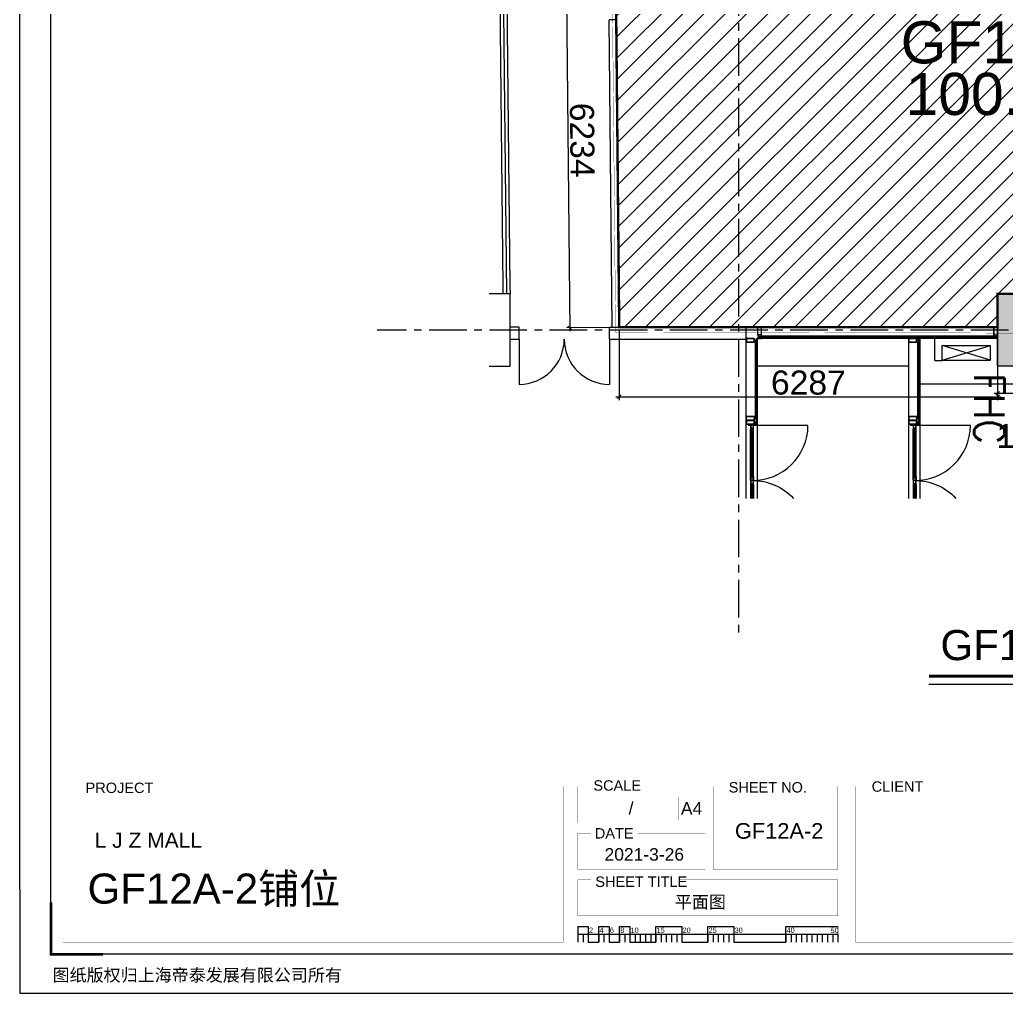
# Model space of a CAD drawing. Header units: inches. Extents: x -17552 to 18736, y -11730 to 13931.
# Drawn here: x -17552 to -1143, y -11730 to 4449 of the extents above; entities that cross this region are included whole.
import ezdxf
from ezdxf.enums import TextEntityAlignment as Align

# ---------------------------------------------------------------- set-up
doc = ezdxf.new("R2010")
doc.units = ezdxf.units.IN
doc.header["$MEASUREMENT"] = 0
doc.linetypes.add('CENTER', pattern=[2, 1.25, -0.25, 0.25, -0.25])
doc.linetypes.add('CONTINOUS', pattern=[0])
for name, color, linetype in [('HS-CURVE-PAVE-JNT', 1, 'Continuous'), ('L01-TXT-200', 7, 'Continuous'), ('L01-WAL', 2, 'Continuous'), ('NEW AREA', 5, 'Continuous'), ('WALL', 255, 'Continuous'), ('商铺编号', 1, 'Continuous'), ('租户面积', 1, 'Continuous'), ('轴线', 10, 'CENTER')]:
    doc.layers.add(name, color=color, linetype=linetype)
doc.layers.add('P-新规划租赁线', color=7, linetype='Continuous', true_color=0xd45be6)
doc.layers.add('Z-1', color=7, linetype='Continuous', lineweight=60)
doc.layers.add('租户合同线', color=5, linetype='Continuous', lineweight=50)
doc.styles.add('SIMPLEX', font='SIMPLEX.shx', dxfattribs={"width": 0.9})
doc.styles.get("Standard").update_dxf_attribs({"font": 'arial.ttf'})
doc.dimstyles.new('400', dxfattribs={"dimtxt": 400, "dimasz": 60, "dimexe": 55, "dimexo": 55, "dimgap": 30, "dimtad": 1, "dimdec": 0, "dimzin": 0, "dimdsep": 46, "dimtxsty": 'Standard', "dimblk": 'OBLIQUE', "dimcen": 0.09, "dimdle": 55, "dimclrd": 4, "dimclre": 8, "dimclrt": 3, "dimadec": 0, "dimazin": 0, "dimtfac": 1, "dimtdec": 0, "dimtofl": 0, "dimtmove": 2, "dimatfit": 3, "dimfxl": 1, "dimtolj": 1, "dimtzin": 0, "dimarcsym": 0})

# ---------------------------------------------------------------- blocks, each defined once
blk = doc.blocks.new('_Oblique')
at = {"color": 0, "linetype": 'ByBlock', "lineweight": -2}
blk.add_line((-0.5, -0.5), (0.5, 0.5), dxfattribs=at)
blk = doc.blocks.new('*D155')
at = {"layer": 'DEFPOINTS', "color": 0, "linetype": 'Continuous', "transparency": 16777216}
for p in [(-7591, -660), (-1304, -658), (-1304, -1817)]:
    blk.add_point(p, dxfattribs=at)
at = {"layer": 'L01-WAL', "color": 8, "linetype": 'Continuous', "lineweight": -2, "transparency": 16777216}
for p, q in [((-7591, -715), (-7591, -1872)), ((-1304, -713), (-1304, -1872))]:
    blk.add_line(p, q, dxfattribs=at)
at = {"layer": 'L01-WAL', "color": 4, "linetype": 'Continuous', "lineweight": -2, "transparency": 16777216}
blk.add_line((-7646, -1817), (-1249, -1817), dxfattribs=at)
at = {"layer": 'L01-WAL', "color": 4, "linetype": 'Continuous', "lineweight": -2, "transparency": 16777216, "xscale": 60, "yscale": 60, "zscale": 60, "rotation": 180}
blk.add_blockref('_Oblique', (-7591, -1817), dxfattribs=at)
at = {"layer": 'L01-WAL', "color": 4, "linetype": 'Continuous', "lineweight": -2, "transparency": 16777216, "xscale": 60, "yscale": 60, "zscale": 60}
blk.add_blockref('_Oblique', (-1304, -1817), dxfattribs=at)
at = {"layer": 'L01-WAL', "color": 3, "linetype": 'Continuous', "transparency": 16777216, "insert": (-4448, -1583), "char_height": 400, "attachment_point": 5}
blk.add_mtext('\\A1;6287', dxfattribs=at)
blk = doc.blocks.new('*D156')
at = {"layer": 'DEFPOINTS', "color": 0, "linetype": 'Continuous', "transparency": 16777216}
for p in [(-1304, -108), (-104, -108), (-104, -1759)]:
    blk.add_point(p, dxfattribs=at)
at = {"layer": 'L01-WAL', "color": 8, "linetype": 'Continuous', "lineweight": -2, "transparency": 16777216}
for p, q in [((-1304, -163), (-1304, -1814)), ((-104, -163), (-104, -1814))]:
    blk.add_line(p, q, dxfattribs=at)
at = {"layer": 'L01-WAL', "color": 4, "linetype": 'Continuous', "lineweight": -2, "transparency": 16777216}
blk.add_line((-1359, -1759), (-49, -1759), dxfattribs=at)
at = {"layer": 'L01-WAL', "color": 4, "linetype": 'Continuous', "lineweight": -2, "transparency": 16777216, "xscale": 60, "yscale": 60, "zscale": 60, "rotation": 180}
blk.add_blockref('_Oblique', (-1304, -1759), dxfattribs=at)
at = {"layer": 'L01-WAL', "color": 4, "linetype": 'Continuous', "lineweight": -2, "transparency": 16777216, "xscale": 60, "yscale": 60, "zscale": 60}
blk.add_blockref('_Oblique', (-104, -1759), dxfattribs=at)
at = {"layer": 'L01-WAL', "color": 3, "linetype": 'Continuous', "transparency": 16777216, "insert": (-704, -2472), "char_height": 400, "attachment_point": 5}
blk.add_mtext('\\A1;1200', dxfattribs=at)
blk = doc.blocks.new('*D159')
at = {"layer": 'DEFPOINTS', "color": 0, "linetype": 'Continuous', "transparency": 16777216}
for p in [(-7652, 5571), (-8412, -671), (-7591, -663)]:
    blk.add_point(p, dxfattribs=at)
at = {"layer": 'L01-WAL', "color": 4, "linetype": 'Continuous', "lineweight": -2, "transparency": 16777216}
blk.add_line((-8474, 5618), (-8412, -726), dxfattribs=at)
at = {"layer": 'L01-WAL', "color": 8, "linetype": 'Continuous', "lineweight": -2, "transparency": 16777216}
for p, q in [((-7707, 5570), (-8528, 5562)), ((-7646, -663), (-8467, -671))]:
    blk.add_line(p, q, dxfattribs=at)
at = {"layer": 'L01-WAL', "color": 4, "linetype": 'Continuous', "lineweight": -2, "transparency": 16777216, "xscale": 60, "yscale": 60, "zscale": 60}
for p, rotation in [((-8473, 5563), 90.55861703159616), ((-8412, -671), 270.5586170315962)]:
    blk.add_blockref('_Oblique', p, dxfattribs=dict(at, rotation=rotation))
at = {"layer": 'L01-WAL', "color": 3, "linetype": 'Continuous', "transparency": 16777216, "insert": (-8208, 2448), "char_height": 400, "attachment_point": 5, "rotation": 270.5586}
blk.add_mtext('\\A1;6234', dxfattribs=at)

msp = doc.modelspace()

# ---------------------------------------------------------------- hatches: boundary and pattern name
at = {"layer": 'L01-WAL'}
h = msp.add_hatch(dxfattribs=at)
h.set_pattern_fill('ANSI31', color=3, scale=2000)
h.set_pattern_definition([(45, (47551.12, 1363.42), (-176.7767, 176.7767), [])])
edge = h.paths.add_edge_path()
edge.add_line((-1304.4, -658), (-1304.4, -108))
edge.add_line((-1304.4, -108), (-104.3, -108))
edge.add_line((-104.3, -108), (-104.4, -592.2))
edge.add_line((-104.4, -592.2), (4443.2, -592.2))
edge.add_line((4443.2, -592.2), (4443.2, 2789.1))
edge.add_line((4443.2, 2789.1), (7361.2, 3759.6))
edge.add_arc((11942.5, 9271), 7166.9, 210.27861, 230.26479, ccw=False)
edge.add_arc((10173.5, 8277.6), 5138.4, 186.5441, 210.65961, ccw=False)
edge.add_line((5068.5, 7692), (-3564.5, 7692))
edge.add_line((-3564.5, 7692), (-5684.5, 5572))
edge.add_line((-5684.5, 5572), (-7651.8, 5571.4))
edge.add_line((-7651.8, 5571.4), (-7591, -660))
edge.add_line((-7591, -660), (-5481.2, -660))
edge.add_line((-5481.2, -660), (-5481.2, -658))
edge.add_line((-5481.2, -658), (-1304.4, -658))
h.paths.add_polyline_path([(-3094.4, 3530.9), (1126.6, 3530.9), (1126.6, 4616.7), (-3094.4, 4616.7)], flags=24)
h.paths.add_polyline_path([(-3012.5, 2676.1), (1313.8, 2676.1), (1313.8, 3748.3), (-3012.5, 3748.3)], flags=24)
at = {"layer": 'WALL'}
h = msp.add_hatch(color=256, dxfattribs=at)
h.dxf.hatch_style = 1
h.paths.add_polyline_path([(-1304.4, -108), (-104.4, -108), (-104.4, -1308), (-1304.4, -1308)])

# ---------------------------------------------------------------- linework, layer by layer
at = {"color": 8}
msp.add_line((-8277.2, -10748.5), (-3957.2, -10748.5), dxfattribs=at)
for points in [[(-17552.2, -10001.8), (-17552.2, 13931), (17007.8, 13931)], [(-2444, -6590.3), (3748, -6590.3)], [(-17552.2, -10001.8), (-17552.2, -11729.8), (17007.8, -11729.8)], [(-8277.2, -10618.9), (-8277.2, -10878.1)], [(-8104.4, -10748.5), (-8104.4, -10878.1)], [(-6549.2, -10748.5), (-6549.2, -10878.1)], [(-6117.2, -10748.5), (-6117.2, -10878.1)], [(-3957.2, -10748.5), (-3957.2, -10878.1)]]:
    msp.add_lwpolyline(points)
msp.add_lwpolyline([(-17033.8, 13283), (18217.4, 13283), (18217.4, -11081.8), (-17033.8, -11081.8)], close=True)
for points, const_width in [([(-2444, -6458.9), (3748, -6458.9)], 50), ([(-15315, -8290.3), (-8523.6, -8290.3), (-8523.6, -10881.8), (-16833.8, -10881.8), (-16833.8, -8290.3), (-16544.1, -8290.3)], 4.32), ([(-7150.6, -8290.3), (-6160.4, -8290.3), (-6160.4, -8895.1), (-8277.2, -8895.1), (-8277.2, -8290.3), (-8061.2, -8290.3)], 4.32), ([(-4463.2, -8290.3), (-3957.2, -8290.3), (-3957.2, -9672.7), (-6030.8, -9672.7), (-6030.8, -8290.3), (-5858, -8290.3)], 4.32), ([(-2445.4, -8290.3), (10372.1, -8290.3), (10372.1, -10881.8), (-3665, -10881.8), (-3665, -8290.3), (-3431.9, -8290.3)], 4.32), ([(-6604.8, -8463.6), (-6604.8, -8848.8)], 4.32), ([(-7285.4, -9067.9), (-6160.4, -9067.9), (-6160.4, -9672.7), (-8277.2, -9672.7), (-8277.2, -9067.9), (-8061.2, -9067.9)], 4.32), ([(-6596.3, -9845.5), (-3957.2, -9845.5), (-3957.2, -10441.5), (-8277.2, -10441.5), (-8277.2, -9845.5), (-8061.2, -9845.5)], 4.32), ([(-17033.8, -10217.8), (-17033.8, -11081.8), (-16169.8, -11081.8)], 43.2), ([(-8104.4, -10618.9), (-8104.4, -10748.5)], 8.64), ([(-7931.6, -10618.9), (-7931.6, -10748.5)], 8.64), ([(-7758.8, -10618.9), (-7758.8, -10748.5)], 8.64), ([(-7586, -10618.9), (-7586, -10748.5)], 8.64), ([(-7413.2, -10618.9), (-7413.2, -10748.5)], 8.64), ([(-6981.2, -10618.9), (-6981.2, -10748.5)], 8.64), ([(-6549.2, -10618.9), (-6549.2, -10748.5)], 8.64), ([(-6117.2, -10618.9), (-6117.2, -10748.5)], 8.64), ([(-5685.2, -10618.9), (-5685.2, -10748.5)], 8.64), ([(-4821.2, -10618.9), (-4821.2, -10748.5)], 8.64), ([(-3957.2, -10618.9), (-3957.2, -10748.5)], 8.64)]:
    msp.add_lwpolyline(points, dxfattribs=dict(const_width=const_width))
for points in [[(-8277.2, -10618.9), (-8104.4, -10618.9), (-8104.4, -10878.1), (-7931.6, -10878.1), (-7931.6, -10618.9), (-7758.8, -10618.9), (-7758.8, -10878.1), (-7586, -10878.1), (-7586, -10618.9), (-7413.2, -10618.9), (-7413.2, -10878.1), (-6981.2, -10878.1), (-6981.2, -10618.9), (-6549.2, -10618.9), (-6549.2, -10878.1), (-6117.2, -10878.1), (-6117.2, -10618.9), (-5685.2, -10618.9), (-5685.2, -10878.1), (-4821.2, -10878.1), (-4821.2, -10618.9), (-3957.2, -10618.9)], [(-8190.8, -10748.5), (-8190.8, -10878.1)], [(-7931.6, -10748.5), (-7931.6, -10878.1)], [(-7845.2, -10748.5), (-7845.2, -10878.1)], [(-7758.8, -10748.5), (-7758.8, -10878.1)], [(-7586, -10748.5), (-7586, -10878.1)], [(-7499.6, -10748.5), (-7499.6, -10878.1)], [(-7413.2, -10748.5), (-7413.2, -10878.1)], [(-7326.8, -10748.5), (-7326.8, -10878.1)], [(-7240.4, -10748.5), (-7240.4, -10878.1)], [(-7154, -10748.5), (-7154, -10878.1)], [(-7067.6, -10748.5), (-7067.6, -10878.1)], [(-6981.2, -10748.5), (-6981.2, -10878.1)], [(-6894.8, -10748.5), (-6894.8, -10878.1)], [(-6808.4, -10748.5), (-6808.4, -10878.1)], [(-6722, -10748.5), (-6722, -10878.1)], [(-6635.6, -10748.5), (-6635.6, -10878.1)], [(-6030.8, -10748.5), (-6030.8, -10878.1)], [(-5944.4, -10748.5), (-5944.4, -10878.1)], [(-5858, -10748.5), (-5858, -10878.1)], [(-5771.6, -10748.5), (-5771.6, -10878.1)], [(-5685.2, -10748.5), (-5685.2, -10878.1)], [(-4821.2, -10748.5), (-4821.2, -10878.1)], [(-4734.8, -10748.5), (-4734.8, -10878.1)], [(-4648.4, -10748.5), (-4648.4, -10878.1)], [(-4562, -10748.5), (-4562, -10878.1)], [(-4475.6, -10748.5), (-4475.6, -10878.1)], [(-4389.2, -10748.5), (-4389.2, -10878.1)], [(-4302.8, -10748.5), (-4302.8, -10878.1)], [(-4216.4, -10748.5), (-4216.4, -10878.1)], [(-4130, -10748.5), (-4130, -10878.1)], [(-4043.6, -10748.5), (-4043.6, -10878.1)]]:
    msp.add_lwpolyline(points, dxfattribs=at)
at = {"layer": 'HS-CURVE-PAVE-JNT', "color": 0}
for p, q in [((-9596.9, 6674), (-9526.3, 12.9)), ((-9476.9, 6675.3), (-9406.2, 12.9)), ((-9526.3, 12.9), (-9525, -109.3)), ((-9406.2, 12.9), (-9405, -108)), ((-9254.6, -660), (-9405, -660)), ((-9254.6, -860), (-9254.6, -660)), ((-7754.6, -660), (-5294.2, -660)), ((-7754.6, -860), (-7754.6, -660)), ((-5292.2, -660), (-5292.2, -791)), ((-1355.9, -817), (-5240.7, -817)), ((-5240.7, -823), (-5240.7, -817)), ((-1355.9, -817), (-5240.7, -817)), ((-1304.4, -658), (-5228.2, -658)), ((-1304.4, -658), (-5228.2, -658)), ((-1345.9, -810), (-5228.2, -810)), ((-5228.2, -810), (-5226.4, -817)), ((-1345.9, -810), (-5228.2, -810)), ((-5228.2, -810), (-5226.4, -817)), ((-1368.4, -810), (-1370.2, -817)), ((-1368.4, -810), (-1370.2, -817)), ((-1368.4, -810), (-1370.2, -817)), ((-1368.4, -810), (-1370.2, -817)), ((-1355.9, -823), (-1355.9, -817)), ((-1355.9, -823), (-1355.9, -817)), ((-9394, -860), (-9254.6, -860)), ((-9254.6, -860), (-9254.6, -1610)), ((-7754.6, -860), (-5479.2, -860)), ((-7754.6, -860), (-7754.6, -1610)), ((-5481.2, -2207), (-5481.2, -911)), ((-5329.2, -911), (-5322.2, -912.8)), ((-5329.2, -2165.5), (-5329.2, -911)), ((-5329.2, -911), (-5322.2, -912.8)), ((-5316.2, -898.5), (-5322.2, -898.5)), ((-5322.2, -2155.5), (-5322.2, -898.5)), ((-5316.2, -898.5), (-5322.2, -898.5)), ((-5316.2, -2155.5), (-5316.2, -898.5)), ((-5311.2, -911), (-5316.2, -912.6)), ((-5311.2, -911), (-5316.2, -912.7)), ((-5311.2, -2165.5), (-5311.2, -911)), ((-1304.4, -847), (-5292.2, -847)), ((-1304.4, -847), (-5292.2, -847)), ((-5292.2, -3506), (-5292.2, -911)), ((-1355.9, -823), (-5240.7, -823)), ((-1355.9, -823), (-5240.7, -823)), ((-5228.2, -828), (-5226.6, -823)), ((-5228.2, -828), (-5226.6, -823)), ((-1345.9, -828), (-5228.2, -828)), ((-1345.9, -828), (-5228.2, -828)), ((-2781.2, -2207), (-2781.2, -911)), ((-2629.2, -911), (-2622.2, -912.8)), ((-2629.2, -2165.5), (-2629.2, -911)), ((-2629.2, -911), (-2622.2, -912.8)), ((-2616.2, -898.5), (-2622.2, -898.5)), ((-2622.2, -2155.5), (-2622.2, -898.5)), ((-2616.2, -898.5), (-2622.2, -898.5)), ((-2616.2, -2155.5), (-2616.2, -898.5)), ((-2611.2, -911), (-2616.2, -912.6)), ((-2611.2, -911), (-2616.2, -912.7)), ((-2611.2, -2165.5), (-2611.2, -911)), ((-2592.2, -3506), (-2592.2, -911)), ((-2344.4, -1212), (-2344.4, -847)), ((-2224.4, -1207), (-1424.4, -967)), ((-1424.4, -1207), (-2224.4, -967)), ((-2224.4, -967), (-1424.4, -967)), ((-2224.4, -1212), (-2224.4, -967)), ((-1424.4, -1207), (-1424.4, -967)), ((-1368.4, -828), (-1370, -823)), ((-1368.4, -828), (-1370, -823)), ((-1368.4, -828), (-1370, -823)), ((-1368.4, -828), (-1370, -823)), ((-1304.4, -1207), (-1304.4, -847)), ((-2344.4, -1212), (-2224.4, -1212)), ((-2224.4, -1207), (-1424.4, -1207)), ((-5481.2, -3506), (-5481.2, -2273)), ((-5329.2, -2143), (-5322.2, -2141.1)), ((-5329.2, -2143), (-5322.2, -2141.1)), ((-5316.2, -2155.5), (-5322.2, -2155.5)), ((-5316.2, -2155.5), (-5322.2, -2155.5)), ((-5311.2, -2143), (-5316.2, -2141.3)), ((-5311.2, -2143), (-5316.2, -2141.3)), ((-5311.2, -2273), (-5316.2, -2275)), ((-5311.2, -2273), (-5316.2, -2275.1)), ((-5292.2, -3506), (-5292.2, -2273)), ((-2781.2, -3506), (-2781.2, -2273)), ((-2629.2, -2143), (-2622.2, -2141.1)), ((-2629.2, -2143), (-2622.2, -2141.1)), ((-2616.2, -2155.5), (-2622.2, -2155.5)), ((-2616.2, -2155.5), (-2622.2, -2155.5)), ((-2611.2, -2143), (-2616.2, -2141.3)), ((-2611.2, -2143), (-2616.2, -2141.3)), ((-2611.2, -2273), (-2616.2, -2275)), ((-2611.2, -2273), (-2616.2, -2275.1)), ((-2592.2, -3506), (-2592.2, -2273)), ((-5408.7, -3200), (-5408.7, -2356)), ((-5393.7, -2356), (-5386.7, -2358.4)), ((-5393.7, -2356), (-5386.7, -2358.4)), ((-5386.7, -2339.7), (-5380.7, -2339.7)), ((-5386.7, -3156.3), (-5386.7, -2339.7)), ((-5386.7, -2339.7), (-5380.7, -2339.7)), ((-5380.7, -3156.3), (-5380.7, -2339.7)), ((-5373.7, -2356), (-5380.7, -2358.4)), ((-5373.7, -2356), (-5380.7, -2358.4)), ((-5358.7, -3200), (-5358.7, -2356)), ((-2708.7, -3200), (-2708.7, -2356)), ((-2693.7, -2356), (-2686.7, -2358.4)), ((-2693.7, -2356), (-2686.7, -2358.4)), ((-2686.7, -2339.7), (-2680.7, -2339.7)), ((-2686.7, -3156.3), (-2686.7, -2339.7)), ((-2686.7, -2339.7), (-2680.7, -2339.7)), ((-2680.7, -3156.3), (-2680.7, -2339.7)), ((-2673.7, -2356), (-2680.7, -2358.4)), ((-2673.7, -2356), (-2680.7, -2358.4)), ((-2658.7, -3200), (-2658.7, -2356)), ((-5408.7, -3276), (-5408.7, -3506)), ((-5393.7, -3140), (-5386.7, -3137.5)), ((-5393.7, -3140), (-5386.7, -3137.5)), ((-5393.7, -3276), (-5386.7, -3278.4)), ((-5393.7, -3276), (-5386.7, -3278.4)), ((-5386.7, -3156.3), (-5380.7, -3156.3)), ((-5386.7, -3156.3), (-5380.7, -3156.3)), ((-5386.7, -3259.7), (-5380.7, -3259.7)), ((-5386.7, -3259.7), (-5386.7, -3506)), ((-5386.7, -3259.7), (-5380.7, -3259.7)), ((-5373.7, -3140), (-5380.7, -3137.5)), ((-5373.7, -3140), (-5380.7, -3137.5)), ((-5380.7, -3259.7), (-5380.7, -3506)), ((-5373.7, -3276), (-5380.7, -3278.4)), ((-5373.7, -3276), (-5380.7, -3278.4)), ((-5358.7, -3276), (-5358.7, -3506)), ((-2708.7, -3276), (-2708.7, -3506)), ((-2693.7, -3140), (-2686.7, -3137.5)), ((-2693.7, -3140), (-2686.7, -3137.5)), ((-2693.7, -3276), (-2686.7, -3278.4)), ((-2693.7, -3276), (-2686.7, -3278.4)), ((-2686.7, -3156.3), (-2680.7, -3156.3)), ((-2686.7, -3156.3), (-2680.7, -3156.3)), ((-2686.7, -3259.7), (-2686.7, -3506)), ((-2686.7, -3259.7), (-2680.7, -3259.7)), ((-2686.7, -3259.7), (-2680.7, -3259.7)), ((-2673.7, -3140), (-2680.7, -3137.5)), ((-2673.7, -3140), (-2680.7, -3137.5)), ((-2680.7, -3259.7), (-2680.7, -3506)), ((-2673.7, -3276), (-2680.7, -3278.4)), ((-2673.7, -3276), (-2680.7, -3278.4)), ((-2658.7, -3276), (-2658.7, -3506))]:
    msp.add_line(p, q, dxfattribs=at)
for points in [[(-9750.9, -1308), (-9405, -1308), (-9405, -108), (-9750.9, -108)], [(-5481.2, -847), (-5481.2, -658), (-5292.2, -658)], [(-5481.2, -847), (-5481.2, -658), (-5292.2, -658)], [(-5456.2, -847), (-5456.2, -845), (-5479.2, -845), (-5479.2, -660), (-5294.2, -660), (-5294.2, -683), (-5292.2, -683)], [(-5456.2, -847), (-5456.2, -845), (-5479.2, -845), (-5479.2, -660), (-5294.2, -660), (-5294.2, -683), (-5292.2, -683)], [(-5308.2, -909), (-5294.2, -909), (-5294.2, -845)], [(-5308.2, -909), (-5294.2, -909), (-5294.2, -845)], [(-5308.2, -911), (-5292.2, -911), (-5292.2, -847)], [(-5308.2, -911), (-5292.2, -911), (-5292.2, -847)], [(-5294.2, -845), (-5230.2, -845), (-5230.2, -831)], [(-5294.2, -845), (-5230.2, -845), (-5230.2, -831)], [(-5292.2, -847), (-5228.2, -847), (-5228.2, -831)], [(-5292.2, -847), (-5228.2, -847), (-5228.2, -831)], [(-2608.2, -911), (-2592.2, -911), (-2592.2, -847), (-2608.2, -847)], [(-2608.2, -911), (-2592.2, -911), (-2592.2, -847), (-2608.2, -847)], [(-2608.2, -909), (-2594.2, -909), (-2594.2, -849), (-2608.2, -849)], [(-2608.2, -909), (-2594.2, -909), (-2594.2, -849), (-2608.2, -849)], [(-1304.4, -831), (-1304.4, -847), (-1368.4, -847), (-1368.4, -831)], [(-1304.4, -831), (-1304.4, -847), (-1368.4, -847), (-1368.4, -831)], [(-1304.4, -831), (-1304.4, -847), (-1368.4, -847), (-1368.4, -831)], [(-1304.4, -831), (-1304.4, -847), (-1368.4, -847), (-1368.4, -831)], [(-1306.4, -831), (-1306.4, -845), (-1366.4, -845), (-1366.4, -831)], [(-1306.4, -831), (-1306.4, -845), (-1366.4, -845), (-1366.4, -831)], [(-1306.4, -831), (-1306.4, -845), (-1366.4, -845), (-1366.4, -831)], [(-1306.4, -831), (-1306.4, -845), (-1366.4, -845), (-1366.4, -831)], [(-5451.2, -2273), (-5451.2, -2288), (-5316.2, -2288), (-5316.2, -2270), (-5345.2, -2270), (-5345.2, -2260.5), (-5348.2, -2260.5)], [(-5451.2, -2273), (-5451.2, -2288), (-5316.2, -2288), (-5316.2, -2270), (-5345.2, -2270), (-5345.2, -2260.5), (-5348.2, -2260.5)], [(-5448.2, -2273), (-5448.2, -2285), (-5393.7, -2285), (-5393.7, -2282), (-5373.7, -2282), (-5373.7, -2285), (-5319.2, -2285), (-5319.2, -2273), (-5348.2, -2273)], [(-5448.2, -2273), (-5448.2, -2285), (-5393.7, -2285), (-5393.7, -2282), (-5373.7, -2282), (-5373.7, -2285), (-5319.2, -2285), (-5319.2, -2273), (-5348.2, -2273)], [(-5308.2, -2273), (-5292.2, -2273), (-5292.2, -2143), (-5308.2, -2143)], [(-5308.2, -2273), (-5292.2, -2273), (-5292.2, -2143), (-5308.2, -2143)], [(-5308.2, -2271), (-5294.2, -2271), (-5294.2, -2145), (-5308.2, -2145)], [(-5308.2, -2271), (-5294.2, -2271), (-5294.2, -2145), (-5308.2, -2145)], [(-2751.2, -2273), (-2751.2, -2288), (-2616.2, -2288), (-2616.2, -2270), (-2645.2, -2270), (-2645.2, -2260.5), (-2648.2, -2260.5)], [(-2751.2, -2273), (-2751.2, -2288), (-2616.2, -2288), (-2616.2, -2270), (-2645.2, -2270), (-2645.2, -2260.5), (-2648.2, -2260.5)], [(-2748.2, -2273), (-2748.2, -2285), (-2693.7, -2285), (-2693.7, -2282), (-2673.7, -2282), (-2673.7, -2285), (-2619.2, -2285), (-2619.2, -2273), (-2648.2, -2273)], [(-2748.2, -2273), (-2748.2, -2285), (-2693.7, -2285), (-2693.7, -2282), (-2673.7, -2282), (-2673.7, -2285), (-2619.2, -2285), (-2619.2, -2273), (-2648.2, -2273)], [(-2608.2, -2273), (-2592.2, -2273), (-2592.2, -2143), (-2608.2, -2143)], [(-2608.2, -2273), (-2592.2, -2273), (-2592.2, -2143), (-2608.2, -2143)], [(-2608.2, -2271), (-2594.2, -2271), (-2594.2, -2145), (-2608.2, -2145)], [(-2608.2, -2271), (-2594.2, -2271), (-2594.2, -2145), (-2608.2, -2145)]]:
    msp.add_lwpolyline(points, dxfattribs=at)
for points in [[(-1304.4, -108), (-104.4, -108), (-104.4, -1308), (-1304.4, -1308)], [(-5228.2, -831), (-5228.2, -828), (-5250.7, -828), (-5250.7, -810), (-5228.2, -810), (-5228.2, -658), (-5292.2, -658), (-5292.2, -791), (-5269.7, -791), (-5269.7, -828), (-5292.2, -828), (-5292.2, -831)], [(-5228.2, -831), (-5228.2, -828), (-5250.7, -828), (-5250.7, -810), (-5228.2, -810), (-5228.2, -658), (-5292.2, -658), (-5292.2, -791), (-5269.7, -791), (-5269.7, -828), (-5292.2, -828), (-5292.2, -831)], [(-5289.2, -788), (-5289.2, -661), (-5231.2, -661), (-5231.2, -788)], [(-5289.2, -788), (-5289.2, -661), (-5231.2, -661), (-5231.2, -788)], [(-1368.4, -831), (-1368.4, -828), (-1345.9, -828), (-1345.9, -810), (-1368.4, -810), (-1368.4, -658), (-1304.4, -658), (-1304.4, -791), (-1326.9, -791), (-1326.9, -828), (-1304.4, -828), (-1304.4, -831)], [(-1368.4, -831), (-1368.4, -828), (-1345.9, -828), (-1345.9, -810), (-1368.4, -810), (-1368.4, -658), (-1304.4, -658), (-1304.4, -791), (-1326.9, -791), (-1326.9, -828), (-1304.4, -828), (-1304.4, -831)], [(-1368.4, -831), (-1368.4, -828), (-1345.9, -828), (-1345.9, -810), (-1368.4, -810), (-1368.4, -658), (-1304.4, -658), (-1304.4, -791), (-1326.9, -791), (-1326.9, -828), (-1304.4, -828), (-1304.4, -831)], [(-1368.4, -831), (-1368.4, -828), (-1345.9, -828), (-1345.9, -810), (-1368.4, -810), (-1368.4, -658), (-1304.4, -658), (-1304.4, -791), (-1326.9, -791), (-1326.9, -828), (-1304.4, -828), (-1304.4, -831)], [(-1307.4, -788), (-1307.4, -661), (-1365.4, -661), (-1365.4, -788)], [(-1307.4, -788), (-1307.4, -661), (-1365.4, -661), (-1365.4, -788)], [(-1307.4, -788), (-1307.4, -661), (-1365.4, -661), (-1365.4, -788)], [(-1307.4, -788), (-1307.4, -661), (-1365.4, -661), (-1365.4, -788)], [(-5308.2, -911), (-5311.2, -911), (-5311.2, -888.5), (-5329.2, -888.5), (-5329.2, -911), (-5481.2, -911), (-5481.2, -847), (-5348.2, -847), (-5348.2, -869.5), (-5311.2, -869.5), (-5311.2, -847), (-5308.2, -847)], [(-5308.2, -911), (-5311.2, -911), (-5311.2, -888.5), (-5329.2, -888.5), (-5329.2, -911), (-5481.2, -911), (-5481.2, -847), (-5348.2, -847), (-5348.2, -869.5), (-5311.2, -869.5), (-5311.2, -847), (-5308.2, -847)], [(-5351.2, -850), (-5478.2, -850), (-5478.2, -908), (-5351.2, -908)], [(-5351.2, -850), (-5478.2, -850), (-5478.2, -908), (-5351.2, -908)], [(-2608.2, -911), (-2611.2, -911), (-2611.2, -888.5), (-2629.2, -888.5), (-2629.2, -911), (-2781.2, -911), (-2781.2, -847), (-2648.2, -847), (-2648.2, -869.5), (-2611.2, -869.5), (-2611.2, -847), (-2608.2, -847)], [(-2608.2, -911), (-2611.2, -911), (-2611.2, -888.5), (-2629.2, -888.5), (-2629.2, -911), (-2781.2, -911), (-2781.2, -847), (-2648.2, -847), (-2648.2, -869.5), (-2611.2, -869.5), (-2611.2, -847), (-2608.2, -847)], [(-2651.2, -850), (-2778.2, -850), (-2778.2, -908), (-2651.2, -908)], [(-2651.2, -850), (-2778.2, -850), (-2778.2, -908), (-2651.2, -908)], [(-5308.2, -2143), (-5311.2, -2143), (-5311.2, -2165.5), (-5329.2, -2165.5), (-5329.2, -2143), (-5481.2, -2143), (-5481.2, -2207), (-5348.2, -2207), (-5348.2, -2184.5), (-5311.2, -2184.5), (-5311.2, -2207), (-5308.2, -2207)], [(-5308.2, -2143), (-5311.2, -2143), (-5311.2, -2165.5), (-5329.2, -2165.5), (-5329.2, -2143), (-5481.2, -2143), (-5481.2, -2207), (-5348.2, -2207), (-5348.2, -2184.5), (-5311.2, -2184.5), (-5311.2, -2207), (-5308.2, -2207)], [(-5308.2, -2273), (-5311.2, -2273), (-5311.2, -2250.5), (-5348.2, -2250.5), (-5348.2, -2273), (-5481.2, -2273), (-5481.2, -2209), (-5348.2, -2209), (-5348.2, -2231.5), (-5311.2, -2231.5), (-5311.2, -2209), (-5308.2, -2209)], [(-5308.2, -2273), (-5311.2, -2273), (-5311.2, -2250.5), (-5348.2, -2250.5), (-5348.2, -2273), (-5481.2, -2273), (-5481.2, -2209), (-5348.2, -2209), (-5348.2, -2231.5), (-5311.2, -2231.5), (-5311.2, -2209), (-5308.2, -2209)], [(-5351.2, -2204), (-5478.2, -2204), (-5478.2, -2146), (-5351.2, -2146)], [(-5351.2, -2204), (-5478.2, -2204), (-5478.2, -2146), (-5351.2, -2146)], [(-5351.2, -2212), (-5478.2, -2212), (-5478.2, -2270), (-5351.2, -2270)], [(-5351.2, -2212), (-5478.2, -2212), (-5478.2, -2270), (-5351.2, -2270)], [(-2608.2, -2143), (-2611.2, -2143), (-2611.2, -2165.5), (-2629.2, -2165.5), (-2629.2, -2143), (-2781.2, -2143), (-2781.2, -2207), (-2648.2, -2207), (-2648.2, -2184.5), (-2611.2, -2184.5), (-2611.2, -2207), (-2608.2, -2207)], [(-2608.2, -2143), (-2611.2, -2143), (-2611.2, -2165.5), (-2629.2, -2165.5), (-2629.2, -2143), (-2781.2, -2143), (-2781.2, -2207), (-2648.2, -2207), (-2648.2, -2184.5), (-2611.2, -2184.5), (-2611.2, -2207), (-2608.2, -2207)], [(-2608.2, -2273), (-2611.2, -2273), (-2611.2, -2250.5), (-2648.2, -2250.5), (-2648.2, -2273), (-2781.2, -2273), (-2781.2, -2209), (-2648.2, -2209), (-2648.2, -2231.5), (-2611.2, -2231.5), (-2611.2, -2209), (-2608.2, -2209)], [(-2608.2, -2273), (-2611.2, -2273), (-2611.2, -2250.5), (-2648.2, -2250.5), (-2648.2, -2273), (-2781.2, -2273), (-2781.2, -2209), (-2648.2, -2209), (-2648.2, -2231.5), (-2611.2, -2231.5), (-2611.2, -2209), (-2608.2, -2209)], [(-2651.2, -2204), (-2778.2, -2204), (-2778.2, -2146), (-2651.2, -2146)], [(-2651.2, -2204), (-2778.2, -2204), (-2778.2, -2146), (-2651.2, -2146)], [(-2651.2, -2212), (-2778.2, -2212), (-2778.2, -2270), (-2651.2, -2270)], [(-2651.2, -2212), (-2778.2, -2212), (-2778.2, -2270), (-2651.2, -2270)]]:
    msp.add_lwpolyline(points, close=True, dxfattribs=at)
for points in [[(-5393.7, -2334.7), (-5373.7, -2334.7), (-5373.7, -2356), (-5358.7, -2356), (-5358.7, -2296, 0.24), (-5408.7, -2296), (-5408.7, -2356), (-5393.7, -2356)], [(-5393.7, -2334.7), (-5373.7, -2334.7), (-5373.7, -2356), (-5358.7, -2356), (-5358.7, -2296, 0.24), (-5408.7, -2296), (-5408.7, -2356), (-5393.7, -2356)], [(-2693.7, -2334.7), (-2673.7, -2334.7), (-2673.7, -2356), (-2658.7, -2356), (-2658.7, -2296, 0.24), (-2708.7, -2296), (-2708.7, -2356), (-2693.7, -2356)], [(-2693.7, -2334.7), (-2673.7, -2334.7), (-2673.7, -2356), (-2658.7, -2356), (-2658.7, -2296, 0.24), (-2708.7, -2296), (-2708.7, -2356), (-2693.7, -2356)]]:
    msp.add_lwpolyline(points, format="xyb", close=True, dxfattribs=at)
for points in [[(-5405.7, -2297.9), (-5405.7, -2331.7), (-5361.4, -2331.7), (-5361.7, -2297.9, 0.2215684), (-5405.7, -2297.9)], [(-5405.7, -2297.9), (-5405.7, -2331.7), (-5361.4, -2331.7), (-5361.7, -2297.9, 0.2215684), (-5405.7, -2297.9)], [(-5383.7, -3206, 0.4175035), (-4454.7, -2296), (-5358.7, -2296)], [(-5383.7, -3206, 0.4175035), (-4454.7, -2296), (-5358.7, -2296)], [(-2705.7, -2297.9), (-2705.7, -2331.7), (-2661.4, -2331.7), (-2661.7, -2297.9, 0.2215684), (-2705.7, -2297.9)], [(-2705.7, -2297.9), (-2705.7, -2331.7), (-2661.4, -2331.7), (-2661.7, -2297.9, 0.2215684), (-2705.7, -2297.9)], [(-2683.7, -3206, 0.4175035), (-1754.7, -2296), (-2658.7, -2296)], [(-2683.7, -3206, 0.4175035), (-1754.7, -2296), (-2658.7, -2296)], [(-5373.7, -3140), (-5358.7, -3140), (-5358.7, -3200, -0.24), (-5408.7, -3200), (-5408.7, -3140), (-5393.7, -3140), (-5393.7, -3161.3), (-5373.7, -3161.3), (-5373.7, -3140)], [(-5373.7, -3140), (-5358.7, -3140), (-5358.7, -3200, -0.24), (-5408.7, -3200), (-5408.7, -3140), (-5393.7, -3140), (-5393.7, -3161.3), (-5373.7, -3161.3), (-5373.7, -3140)], [(-5373.7, -3276), (-5358.7, -3276), (-5358.7, -3216, 0.24), (-5408.7, -3216), (-5408.7, -3276), (-5393.7, -3276), (-5393.7, -3254.7), (-5373.7, -3254.7), (-5373.7, -3276)], [(-5373.7, -3276), (-5358.7, -3276), (-5358.7, -3216, 0.24), (-5408.7, -3216), (-5408.7, -3276), (-5393.7, -3276), (-5393.7, -3254.7), (-5373.7, -3254.7), (-5373.7, -3276)], [(-5405.7, -3198.1), (-5405.7, -3164.3), (-5361.4, -3164.3), (-5361.7, -3198.1, -0.2215684), (-5405.7, -3198.1)], [(-5405.7, -3198.1), (-5405.7, -3164.3), (-5361.4, -3164.3), (-5361.7, -3198.1, -0.2215684), (-5405.7, -3198.1)], [(-5405.7, -3217.9), (-5405.7, -3251.7), (-5361.4, -3251.7), (-5361.7, -3217.9, 0.2215684), (-5405.7, -3217.9)], [(-5405.7, -3217.9), (-5405.7, -3251.7), (-5361.4, -3251.7), (-5361.7, -3217.9, 0.2215684), (-5405.7, -3217.9)], [(-5383.7, -3210, -0.2142548), (-4695.4, -3506, -0.2142548)], [(-5383.7, -3210, -0.2142514), (-4695.4, -3506, -0.2142514)], [(-2673.7, -3140), (-2658.7, -3140), (-2658.7, -3200, -0.24), (-2708.7, -3200), (-2708.7, -3140), (-2693.7, -3140), (-2693.7, -3161.3), (-2673.7, -3161.3), (-2673.7, -3140)], [(-2673.7, -3140), (-2658.7, -3140), (-2658.7, -3200, -0.24), (-2708.7, -3200), (-2708.7, -3140), (-2693.7, -3140), (-2693.7, -3161.3), (-2673.7, -3161.3), (-2673.7, -3140)], [(-2673.7, -3276), (-2658.7, -3276), (-2658.7, -3216, 0.24), (-2708.7, -3216), (-2708.7, -3276), (-2693.7, -3276), (-2693.7, -3254.7), (-2673.7, -3254.7), (-2673.7, -3276)], [(-2673.7, -3276), (-2658.7, -3276), (-2658.7, -3216, 0.24), (-2708.7, -3216), (-2708.7, -3276), (-2693.7, -3276), (-2693.7, -3254.7), (-2673.7, -3254.7), (-2673.7, -3276)], [(-2705.7, -3198.1), (-2705.7, -3164.3), (-2661.4, -3164.3), (-2661.7, -3198.1, -0.2215684), (-2705.7, -3198.1)], [(-2705.7, -3198.1), (-2705.7, -3164.3), (-2661.4, -3164.3), (-2661.7, -3198.1, -0.2215684), (-2705.7, -3198.1)], [(-2705.7, -3217.9), (-2705.7, -3251.7), (-2661.4, -3251.7), (-2661.7, -3217.9, 0.2215684), (-2705.7, -3217.9)], [(-2705.7, -3217.9), (-2705.7, -3251.7), (-2661.4, -3251.7), (-2661.7, -3217.9, 0.2215684), (-2705.7, -3217.9)], [(-2683.7, -3210, -0.2142548), (-1995.4, -3506, -0.2142548)], [(-2683.7, -3210, -0.2142514), (-1995.4, -3506, -0.2142514)]]:
    msp.add_lwpolyline(points, format="xyb", dxfattribs=at)
for centre, start, end in [((-9254.6, -860), 270, 0), ((-7754.6, -860), 180, 270)]:
    msp.add_arc(centre, 750, start, end, dxfattribs=at)
at = {"layer": 'L01-WAL', "color": 0}
for p, q in [((-7710.9, -662.9), (-7760.7, 4449.1)), ((-7591, -662.9), (-7640.8, 4449.1))]:
    msp.add_line(p, q, dxfattribs=at)
at = {"layer": 'L01-WAL', "color": 7}
for p, q in [((-2781.2, -1309.4), (-5292.2, -1309.4)), ((7.8, -1609.4), (-2592.2, -1609.4))]:
    msp.add_line(p, q, dxfattribs=at)
at = {"layer": 'NEW AREA', "color": 3, "linetype": 'Continuous', "const_width": 40}
msp.add_lwpolyline([(-1304.4, -658), (-1304.4, -108), (-104.3, -108), (-104.4, -592.2), (4443.2, -592.2), (4443.2, 2789.1), (7361.2, 3759.6, -0.0874279), (5753.3, 5657.4, -0.1056138), (5068.5, 7692), (-3564.5, 7692), (-5684.5, 5572), (-7651.8, 5571.4), (-7591, -660), (-5481.2, -660), (-5481.2, -658)], format="xyb", close=True, dxfattribs=at)
at = {"layer": 'P-新规划租赁线', "ltscale": 350, "const_width": 5}
msp.add_lwpolyline([(9135.4, -1368), (-104.4, -1368), (-104.3, -760), (-7651, -744.4), (-7712.2, 5631.8), (-5709.4, 5632), (-3327.9, 8012.8), (-3328, 9264.9)], dxfattribs=at)
at = {"layer": 'P-新规划租赁线', "color": 7, "linetype": 'CONTINOUS', "ltscale": 100}
msp.add_lwpolyline([(9135.4, 2676.7, -0.1613471), (5753.3, 5657.4, -0.1056138), (5068.5, 7692), (-3564.5, 7692), (-4009.8, 7246.7), (-5684.5, 5572), (-7651.8, 5571.4), (-7591, -660), (-5481.2, -660), (-5481.2, -658), (-1304.4, -658), (-1304.4, -108), (-104.4, -108), (-104.4, -1308), (9135.4, -1308)], format="xyb", dxfattribs=at)
at = {"layer": 'P-新规划租赁线', "const_width": 5}
msp.add_lwpolyline([(-1291.6, -1308), (-1291.6, -1263)], dxfattribs=at)
at = {"layer": 'Z-1', "linetype": 'Continuous', "lineweight": -3}
msp.add_line((-7640.8, 4449.1), (-7760.7, 4447.9), dxfattribs=at)
at = {"layer": '租户合同线', "color": 7, "lineweight": -3}
msp.add_lwpolyline([(-9750.9, 7692), (-9547.7, 7692), (-9465, -108), (-9750.9, -108)], dxfattribs=at)
at = {"layer": '轴线', "ltscale": 500}
for p, q in [((-5609.8, 10140.6), (-5609.8, -5789.6)), ((9876.2, -708), (-11611.4, -708))]:
    msp.add_line(p, q, dxfattribs=at)

# ---------------------------------------------------------------- texts
for s, height, p in [('SCALE', 172.8, (-8020.2, -8362.7)), ('PROJECT', 172.8, (-16458.3, -8402.1)), ('SHEET NO.', 172.8, (-5772.5, -8393.5)), ('CLIENT', 172.8, (-3396.1, -8380.6)), ('A4', 207.36, (-6566.1, -8760.9)), ('DATE', 172.8, (-7996.5, -9158.1)), ('SHEET TITLE', 172.8, (-7988.8, -9961.8)), ('2', 86.4, (-8092.6, -10725.7)), ('4', 86.4, (-7919.8, -10725.7)), ('6', 86.4, (-7747, -10725.7)), ('8', 86.4, (-7574.2, -10725.7)), ('10', 86.4, (-7401.4, -10725.7)), ('15', 86.4, (-6969.4, -10725.7)), ('20', 86.4, (-6537.4, -10725.7)), ('25', 86.4, (-6105.4, -10725.7)), ('30', 86.4, (-5673.4, -10725.7)), ('40', 86.4, (-4809.4, -10725.7)), ('50', 86.4, (-4078.1, -10728.8)), ('图纸版权归上海帝泰发展有限公司所有', 207.36, (-17007.3, -11532))]:
    msp.add_text(s, height=height).set_placement(p)
at = {"attachment_point": 1}
for s, insert, char_height in [('GF12a-2{\\fSimSun|b0|i0|c134|p2;铺位平面图}', (-2253.4, -5693.5), 500), ('L J Z MALL', (-16308.1, -9062.6), 250)]:
    msp.add_mtext_dynamic_manual_height_columns(s, width=6808.082, gutter_width=1, heights=[0], dxfattribs=dict(at, insert=insert, char_height=char_height))
for tag, text, p in [('/', 'AS NOTED', (-7353.6, -8757.7)), ('2021-3-26', '2020-7-22', (-6514.3, -9525.7))]:
    msp.add_attdef(tag, text=text, height=207.36).set_placement(p, align=Align.RIGHT)
for tag, p, s, height in [('GF12A-2', (-5668.9, -9161.2), 'SHEET NO.', 259.2), ('GF12A-2铺位', (-16425.2, -10240.6), '###############', 500), ('平面图', (-6667.1, -10316.4), 'SHEET-TITLE', 207.36)]:
    msp.add_attdef(tag, p, s, height=height)
at = {"layer": 'L01-TXT-200', "style": 'SIMPLEX', "width": 0.9}
msp.add_text('FHC', height=500, rotation=270, dxfattribs=at).set_placement((-1691.3, -1422.7))
at = {"layer": '商铺编号'}
msp.add_text('GF12a-2', height=700, dxfattribs=at).set_placement((-2913.4, 3723.8))
at = {"layer": '租户面积'}
msp.add_text('100.48㎡', height=700, dxfattribs=at).set_placement((-2833.8, 2866.8))

# ---------------------------------------------------------------- dimensions: what is measured, and where the dimension line sits
at = {"layer": 'L01-WAL', "color": 3, "linetype": 'Continuous'}
dim = msp.add_aligned_dim(p1=(-7651.8, 5570.5), p2=(-7591, -662.9), distance=-821.5, dimstyle='400', dxfattribs=at)
dim.commit()
dim.dimension.update_dxf_attribs({"geometry": '*D159', "text_midpoint": (-8208.4, 2448.1)})
for base, p1, p2, picture, middle in [((-104.4, -1758.9), (-1304.4, -108), (-104.4, -108), '*D156', (-704.4, -2471.6)), ((-1304.4, -1817.4), (-7591, -660), (-1304.4, -658), '*D155', (-4447.7, -1583.2))]:
    dim = msp.add_linear_dim(base=base, p1=p1, p2=p2, dimstyle='400', dxfattribs=at)
    dim.commit()
    dim.dimension.update_dxf_attribs({"geometry": picture, "text_midpoint": middle})

doc.saveas('drawing.dxf')
